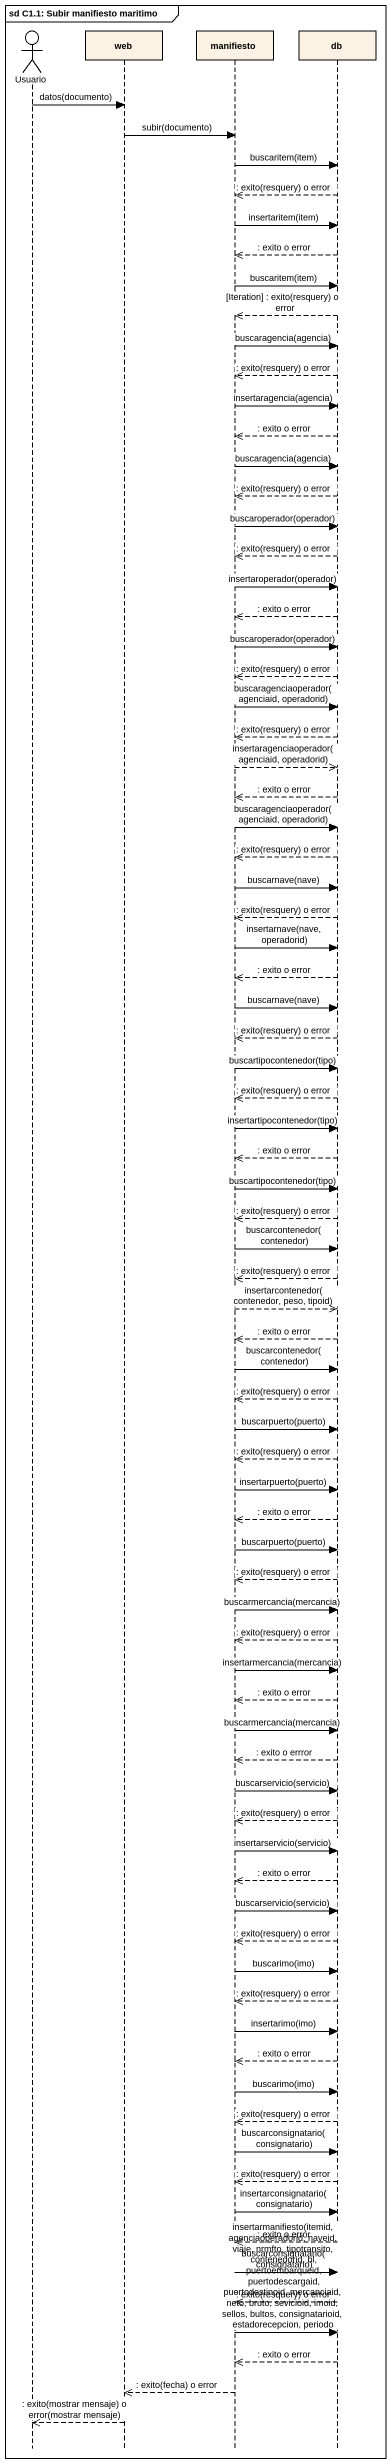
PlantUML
@startuml
mainframe sd C1.1: Subir manifiesto maritimo
hide footbox
actor Usuario
participant web
participant manifiesto
participant db

Usuario -> web : datos(documento)
web -> manifiesto : subir(documento)
manifiesto -> db : buscaritem(item)
db -->> manifiesto : : exito(resquery) o error
manifiesto -> db : insertaritem(item)
db -->> manifiesto : : exito o error
manifiesto -> db : buscaritem(item)
db -->> manifiesto : [Iteration] : exito(resquery) o error
manifiesto -> db : buscaragencia(agencia)
db -->> manifiesto : : exito(resquery) o error
manifiesto -> db : insertaragencia(agencia)
db -->> manifiesto : : exito o error
manifiesto -> db : buscaragencia(agencia)
db -->> manifiesto : : exito(resquery) o error
manifiesto -> db : buscaroperador(operador)
db -->> manifiesto : : exito(resquery) o error
manifiesto -> db : insertaroperador(operador)
db -->> manifiesto : : exito o error
manifiesto -> db : buscaroperador(operador)
db -->> manifiesto : : exito(resquery) o error
manifiesto -> db : buscaragenciaoperador(agenciaid, operadorid)
db -->> manifiesto : : exito(resquery) o error
manifiesto -->> db : insertaragenciaoperador(agenciaid, operadorid)
db -->> manifiesto : : exito o error
manifiesto -> db : buscaragenciaoperador(agenciaid, operadorid)
db -->> manifiesto : : exito(resquery) o error
manifiesto -> db : buscarnave(nave)
db -->> manifiesto : : exito(resquery) o error
manifiesto -> db : insertarnave(nave, operadorid)
db -->> manifiesto : : exito o error
manifiesto -> db : buscarnave(nave)
db -->> manifiesto : : exito(resquery) o error
manifiesto -> db : buscartipocontenedor(tipo)
db -->> manifiesto : : exito(resquery) o error
manifiesto -> db : insertartipocontenedor(tipo)
db -->> manifiesto : : exito o error
manifiesto -> db : buscartipocontenedor(tipo)
db -->> manifiesto : : exito(resquery) o error
manifiesto -> db : buscarcontenedor(contenedor)
db -->> manifiesto : : exito(resquery) o error
manifiesto -->> db : insertarcontenedor(contenedor, peso, tipoid)
db -->> manifiesto : : exito o error
manifiesto -> db : buscarcontenedor(contenedor)
db -->> manifiesto : : exito(resquery) o error
manifiesto -> db : buscarpuerto(puerto)
db -->> manifiesto : : exito(resquery) o error
manifiesto -> db : insertarpuerto(puerto)
db -->> manifiesto : : exito o error
manifiesto -> db : buscarpuerto(puerto)
db -->> manifiesto : : exito(resquery) o error
manifiesto -> db : buscarmercancia(mercancia)
db -->> manifiesto : : exito(resquery) o error
manifiesto -> db : insertarmercancia(mercancia)
db -->> manifiesto : : exito o error
manifiesto -> db : buscarmercancia(mercancia)
db -->> manifiesto : : exito o errror
manifiesto -> db : buscarservicio(servicio)
db -->> manifiesto : : exito(resquery) o error
manifiesto -> db : insertarservicio(servicio)
db -->> manifiesto : : exito o error
manifiesto -> db : buscarservicio(servicio)
db -->> manifiesto : : exito(resquery) o error
manifiesto -> db : buscarimo(imo)
db -->> manifiesto : : exito(resquery) o error
manifiesto -> db : insertarimo(imo)
db -->> manifiesto : : exito o error
manifiesto -> db : buscarimo(imo)
db -->> manifiesto : : exito(resquery) o error
manifiesto -> db : buscarconsignatario(consignatario)
db -->> manifiesto : : exito(resquery) o error
manifiesto -> db : insertarconsignatario(consignatario)
db -->> manifiesto : : exito o error
manifiesto -> db : buscarconsignatario(consignatario)
db -->> manifiesto : : exito(resquery) o error
manifiesto -> db : insertarmanifiesto(itemid, agenciaoperadorid, naveid, viaje, nrmfto, tipotransito, contenedorid, bl, puertoembarqueid, puertodescargaid, puertodestinoid, mercanciaid, neto, bruto, sevicioid, imoid, sellos, bultos, consignatarioid, estadorecepcion, periodo
db -->> manifiesto : : exito o error
manifiesto -->> web : : exito(fecha) o error
web -->> Usuario : : exito(mostrar mensaje) o error(mostrar mensaje)
@enduml
